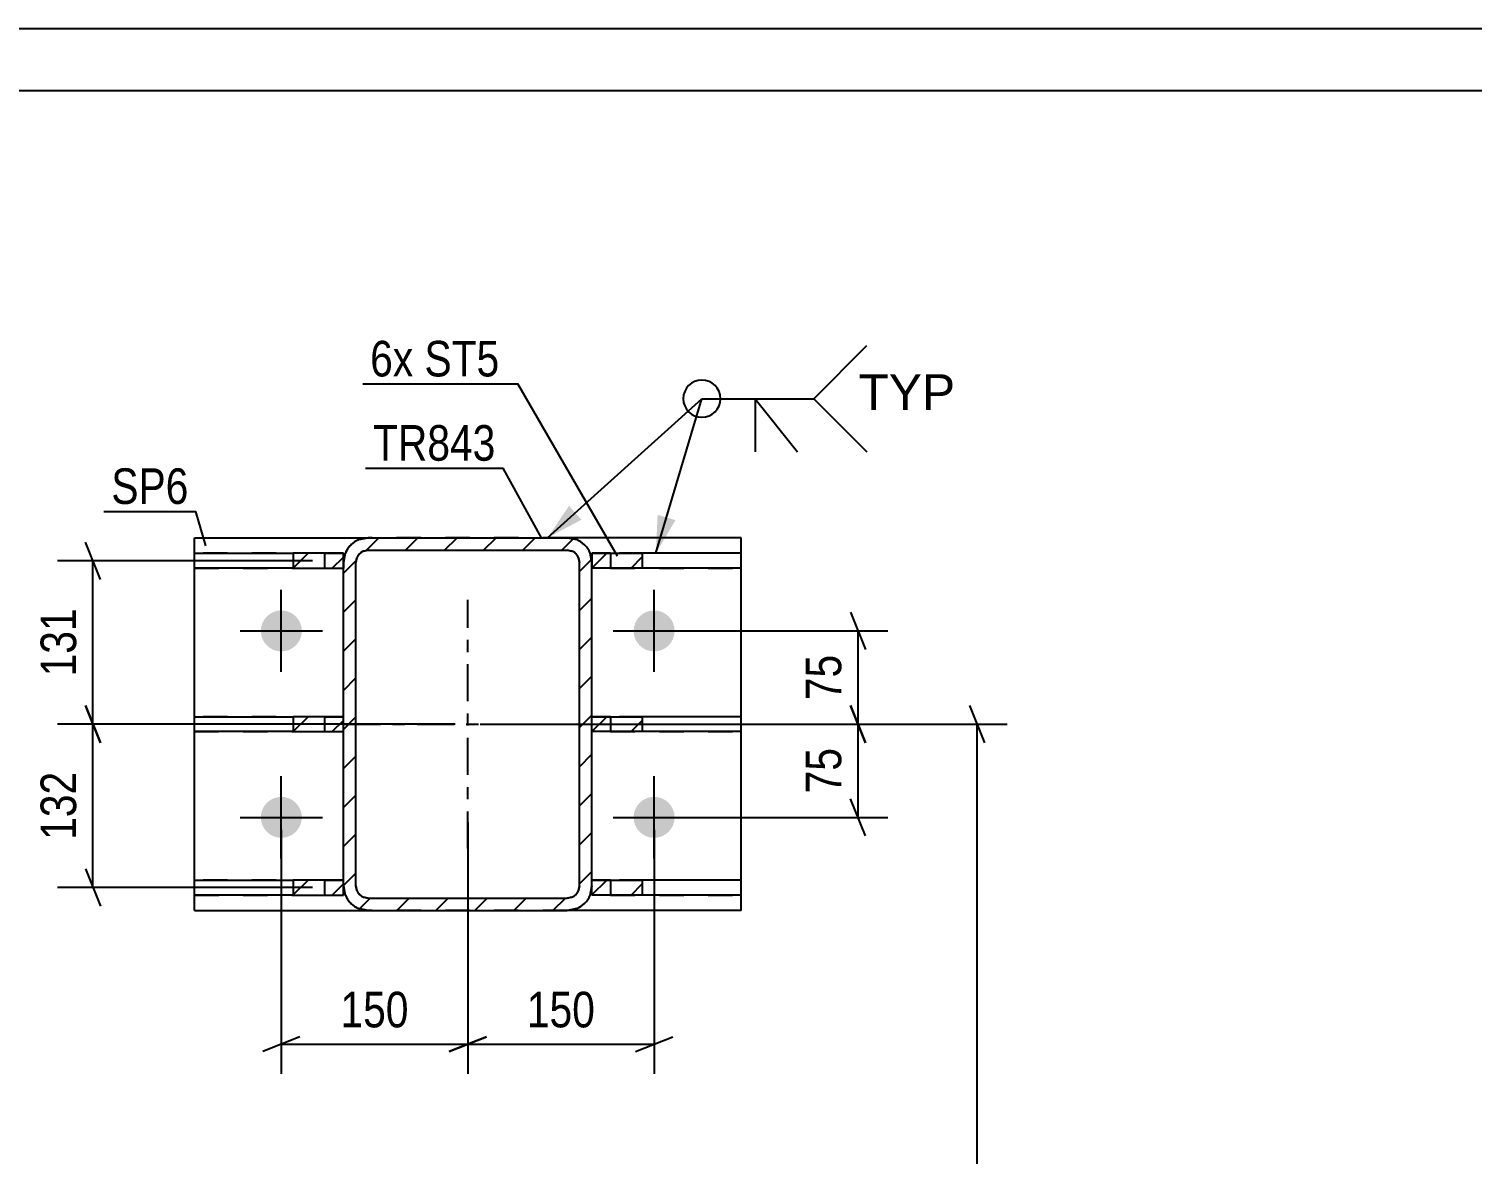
# Model space of a CAD drawing. Header units: millimetres. Extents: x 0 to 1189, y 0 to 841.
# Drawn here: x 419.3 to 535.5, y 750.4 to 841 of the extents above; entities that cross this region are included whole.
import ezdxf

# ---------------------------------------------------------------- set-up
doc = ezdxf.new("R2010")
doc.units = ezdxf.units.MM
doc.linetypes.add('DXK_LINE_DOT2', pattern=[3.9198, 1.9599, -1.9599])
doc.linetypes.add('DXK_LINE_DOT3', pattern=[5.9187, 2.979, -0.9799, 0.9799, -0.9799])
doc.styles.add('Arial', font='ARIAL.TTF', dxfattribs={"height": 0.2})
doc.styles.add('Arial Narrow', font='ARIALN.TTF', dxfattribs={"height": 0.2})

# ---------------------------------------------------------------- blocks, each defined once
blk = doc.blocks.new('Unknown-761549426-1125')
at = {"color": 5, "linetype": 'Continuous'}
for p, q in [((1189, 841), (0, 841)), ((1184, 836), (5, 836))]:
    blk.add_line(p, q, dxfattribs=at)
blk = doc.blocks.new('Part-761549426-27825 - 27778')
at = {"linetype": 'Continuous'}
h = blk.add_hatch(dxfattribs=at)
h.set_pattern_fill('', scale=0.7, style=0, pattern_type=0)
h.set_pattern_definition([(45, (464.6498, 784.453), (-1.5715, 1.5715), [])])
h.paths.add_polyline_path([(464.65, 785.65), (464.65, 784.45), (468.69, 784.45), (468.69, 785.65)])
at = {"color": 2, "linetype": 'Continuous'}
for p, q in [((464.65, 785.65), (464.65, 785.65)), ((464.65, 784.45), (464.65, 785.65)), ((464.65, 785.65), (468.69, 785.65)), ((476.65, 785.65), (468.69, 785.65)), ((468.69, 785.65), (468.69, 784.45)), ((476.65, 784.45), (476.65, 785.65)), ((464.65, 784.45), (464.65, 784.45)), ((468.69, 784.45), (464.65, 784.45)), ((476.65, 784.45), (468.69, 784.45))]:
    blk.add_line(p, q, dxfattribs=at)
at = {"color": 7, "linetype": 'DXK_LINE_DOT2'}
for p, q in [((466.15, 785.65), (464.65, 785.65)), ((464.65, 784.45), (464.65, 785.65)), ((466.15, 785.65), (466.15, 784.45)), ((476.65, 785.65), (466.15, 785.65)), ((466.15, 784.45), (464.65, 784.45)), ((466.15, 784.45), (476.65, 784.45))]:
    blk.add_line(p, q, dxfattribs=at)
blk = doc.blocks.new('Part-761549426-27822 - 27778')
at = {"linetype": 'Continuous'}
h = blk.add_hatch(dxfattribs=at)
h.set_pattern_fill('', scale=0.7, style=0, pattern_type=0)
h.set_pattern_definition([(45, (440.6112, 784.453), (-1.5715, 1.5715), [])])
h.paths.add_polyline_path([(440.61, 785.65), (440.61, 784.45), (444.65, 784.45), (444.65, 785.65)])
at = {"color": 2, "linetype": 'Continuous'}
for p, q in [((432.65, 785.65), (440.61, 785.65)), ((432.65, 784.45), (432.65, 785.65)), ((444.65, 785.65), (440.61, 785.65)), ((440.61, 785.65), (440.61, 784.45)), ((444.65, 785.65), (444.65, 785.65)), ((444.65, 784.45), (444.65, 785.65)), ((440.61, 784.45), (432.65, 784.45)), ((440.61, 784.45), (444.65, 784.45)), ((444.65, 784.45), (444.65, 784.45))]:
    blk.add_line(p, q, dxfattribs=at)
at = {"color": 7, "linetype": 'DXK_LINE_DOT2'}
for p, q in [((443.15, 785.65), (432.65, 785.65)), ((443.15, 784.45), (443.15, 785.65)), ((443.15, 785.65), (444.65, 785.65)), ((444.65, 784.45), (444.65, 785.65)), ((432.65, 784.45), (443.15, 784.45)), ((443.15, 784.45), (444.65, 784.45))]:
    blk.add_line(p, q, dxfattribs=at)
blk = doc.blocks.new('Part-761549426-27824 - 27778')
at = {"linetype": 'Continuous'}
h = blk.add_hatch(dxfattribs=at)
h.set_pattern_fill('', scale=0.7, style=0, pattern_type=0)
h.set_pattern_definition([(45, (440.6115, 771.303), (-1.5715, 1.5715), [])])
h.paths.add_polyline_path([(440.61, 772.5), (440.61, 771.3), (444.65, 771.3), (444.65, 772.5)])
at = {"color": 2, "linetype": 'Continuous'}
for p, q in [((432.65, 772.5), (440.61, 772.5)), ((432.65, 771.3), (432.65, 772.5)), ((444.65, 772.5), (440.61, 772.5)), ((440.61, 772.5), (440.61, 771.3)), ((444.65, 772.5), (444.65, 772.5)), ((444.65, 771.3), (444.65, 772.5)), ((440.61, 771.3), (432.65, 771.3)), ((440.61, 771.3), (444.65, 771.3)), ((444.65, 771.3), (444.65, 771.3))]:
    blk.add_line(p, q, dxfattribs=at)
at = {"color": 7, "linetype": 'DXK_LINE_DOT2'}
for p, q in [((443.15, 772.5), (432.65, 772.5)), ((443.15, 771.3), (443.15, 772.5)), ((443.15, 772.5), (444.65, 772.5)), ((444.65, 771.3), (444.65, 772.5)), ((432.65, 771.3), (443.15, 771.3)), ((443.15, 771.3), (444.65, 771.3))]:
    blk.add_line(p, q, dxfattribs=at)
blk = doc.blocks.new('Part-761549426-27792 - 27778')
at = {"color": 2, "linetype": 'Continuous'}
for p, q in [((432.65, 770.05), (432.65, 800.05)), ((432.65, 800.05), (446.65, 800.05)), ((476.65, 800.05), (462.65, 800.05)), ((476.65, 770.05), (476.65, 800.05)), ((432.65, 770.05), (446.65, 770.05)), ((476.65, 770.05), (462.65, 770.05))]:
    blk.add_line(p, q, dxfattribs=at)
at = {"color": 7, "linetype": 'DXK_LINE_DOT2'}
for p, q in [((462.65, 800.05), (446.65, 800.05)), ((462.65, 770.05), (446.65, 770.05))]:
    blk.add_line(p, q, dxfattribs=at)
blk = doc.blocks.new('Part-761549426-27813 - 27778')
at = {"linetype": 'Continuous'}
h = blk.add_hatch(dxfattribs=at)
h.set_pattern_fill('', scale=0.7, style=0, pattern_type=0)
h.set_pattern_definition([(45, (444.6498, 772.0531), (-1.57154, 1.57154), [])])
h.paths.add_polyline_path([(444.65, 798.05), (444.65, 772.05), (444.8, 771.29), (445.24, 770.64), (445.88, 770.21), (446.65, 770.05), (462.65, 770.05), (463.42, 770.21), (464.06, 770.64), (464.5, 771.29), (464.65, 772.05), (464.65, 798.05), (464.5, 798.82), (464.06, 799.47), (463.42, 799.9), (462.65, 800.05), (446.65, 800.05), (445.88, 799.9), (445.24, 799.47), (444.8, 798.82)])
h.paths.add_polyline_path([(445.94, 798.76), (446.27, 798.98), (446.65, 799.05), (462.65, 799.05), (463.03, 798.98), (463.36, 798.76), (463.57, 798.44), (463.65, 798.05), (463.65, 772.05), (463.57, 771.67), (463.36, 771.35), (463.03, 771.13), (462.65, 771.05), (446.65, 771.05), (446.27, 771.13), (445.94, 771.35), (445.73, 771.67), (445.65, 772.05), (445.65, 798.05), (445.73, 798.44)])
at = {"color": 7, "linetype": 'DXK_LINE_DOT2'}
for p, q in [((445.88, 799.9), (446.65, 800.05)), ((446.65, 800.05), (462.65, 800.05)), ((462.65, 800.05), (463.42, 799.9)), ((444.65, 798.05), (444.8, 798.82)), ((444.65, 772.05), (444.65, 798.05)), ((445.73, 798.44), (445.65, 798.05)), ((445.65, 772.05), (445.65, 798.05)), ((446.65, 799.05), (446.27, 798.98)), ((446.65, 799.05), (462.65, 799.05)), ((463.03, 798.98), (462.65, 799.05)), ((463.65, 798.05), (463.57, 798.44)), ((463.65, 772.05), (463.65, 798.05)), ((464.5, 798.82), (464.65, 798.05)), ((464.65, 772.05), (464.65, 798.05)), ((444.8, 771.29), (444.65, 772.05)), ((445.65, 772.05), (445.73, 771.67)), ((463.57, 771.67), (463.65, 772.05)), ((464.65, 772.05), (464.5, 771.29)), ((446.65, 770.05), (445.88, 770.21)), ((446.27, 771.13), (446.65, 771.05)), ((446.65, 771.05), (462.65, 771.05)), ((446.65, 770.05), (462.65, 770.05)), ((462.65, 771.05), (463.03, 771.13)), ((463.42, 770.21), (462.65, 770.05))]:
    blk.add_line(p, q, dxfattribs=at)
at = {"color": 2, "linetype": 'Continuous'}
for p, q in [((446.65, 800.05), (445.88, 799.9)), ((446.65, 800.05), (446.65, 800.05)), ((446.65, 800.05), (462.65, 800.05)), ((462.65, 800.05), (462.65, 800.05)), ((463.42, 799.9), (462.65, 800.05)), ((444.8, 798.82), (444.65, 798.05)), ((444.65, 798.05), (444.65, 798.05)), ((444.65, 772.05), (444.65, 798.05)), ((445.65, 798.05), (445.73, 798.44)), ((445.65, 798.05), (445.65, 798.05)), ((445.65, 772.05), (445.65, 798.05)), ((446.27, 798.98), (446.65, 799.05)), ((446.65, 799.05), (446.65, 799.05)), ((446.65, 799.05), (462.65, 799.05)), ((462.65, 799.05), (462.65, 799.05)), ((462.65, 799.05), (463.03, 798.98)), ((463.57, 798.44), (463.65, 798.05)), ((463.65, 798.05), (463.65, 798.05)), ((463.65, 772.05), (463.65, 798.05)), ((464.65, 798.05), (464.5, 798.82)), ((464.65, 798.05), (464.65, 798.05)), ((464.65, 772.05), (464.65, 798.05)), ((444.65, 772.05), (444.65, 772.05)), ((444.65, 772.05), (444.8, 771.29)), ((445.65, 772.05), (445.65, 772.05)), ((445.73, 771.67), (445.65, 772.05)), ((463.65, 772.05), (463.57, 771.67)), ((463.65, 772.05), (463.65, 772.05)), ((464.5, 771.29), (464.65, 772.05)), ((464.65, 772.05), (464.65, 772.05)), ((445.88, 770.21), (446.65, 770.05)), ((446.65, 771.05), (446.27, 771.13)), ((446.65, 771.05), (446.65, 771.05)), ((446.65, 771.05), (462.65, 771.05)), ((446.65, 770.05), (446.65, 770.05)), ((446.65, 770.05), (462.65, 770.05)), ((463.03, 771.13), (462.65, 771.05)), ((462.65, 771.05), (462.65, 771.05)), ((462.65, 770.05), (463.42, 770.21)), ((462.65, 770.05), (462.65, 770.05))]:
    blk.add_line(p, q, dxfattribs=at)
at = {"color": 7, "linetype": 'DXK_LINE_DOT3'}
for p, q in [((454.65, 775.05), (454.65, 795.05)), ((444.65, 785.05), (464.65, 785.05))]:
    blk.add_line(p, q, dxfattribs=at)
at = {"color": 7, "linetype": 'DXK_LINE_DOT2'}
for centre, radius, start, end in [((446.65, 798.05), 2, 112.5, 157.5), ((462.65, 798.05), 2, 22.5, 67.5), ((446.65, 798.05), 1, 112.5, 157.5), ((462.65, 798.05), 1, 22.5, 67.5), ((446.65, 772.05), 2, 202.5, 247.5), ((446.65, 772.05), 1, 202.5, 247.5), ((462.65, 772.05), 1, 292.5, 337.5), ((462.65, 772.05), 2, 292.5, 337.5)]:
    blk.add_arc(centre, radius, start, end, dxfattribs=at)
at = {"color": 2, "linetype": 'Continuous'}
for centre, radius, start, end in [((446.65, 798.05), 2, 112.5, 157.5), ((462.65, 798.05), 2, 22.5, 67.5), ((446.65, 798.05), 1, 112.5, 157.5), ((462.65, 798.05), 1, 22.5, 67.5), ((446.65, 772.05), 2, 202.5, 247.5), ((446.65, 772.05), 1, 202.5, 247.5), ((462.65, 772.05), 1, 292.5, 337.5), ((462.65, 772.05), 2, 292.5, 337.5)]:
    blk.add_arc(centre, radius, start, end, dxfattribs=at)
blk = doc.blocks.new('Part-761549426-27823 - 27778')
at = {"linetype": 'Continuous'}
h = blk.add_hatch(dxfattribs=at)
h.set_pattern_fill('', scale=0.7, style=0, pattern_type=0)
h.set_pattern_definition([(45, (440.611, 797.603), (-1.5715, 1.5715), [])])
h.paths.add_polyline_path([(440.61, 798.8), (440.61, 797.6), (444.65, 797.6), (444.65, 798.8)])
at = {"color": 2, "linetype": 'Continuous'}
for p, q in [((432.65, 798.8), (440.61, 798.8)), ((432.65, 797.6), (432.65, 798.8)), ((444.65, 798.8), (440.61, 798.8)), ((440.61, 798.8), (440.61, 797.6)), ((444.65, 798.8), (444.65, 798.8)), ((444.65, 797.6), (444.65, 798.8)), ((440.61, 797.6), (432.65, 797.6)), ((440.61, 797.6), (444.65, 797.6)), ((444.65, 797.6), (444.65, 797.6))]:
    blk.add_line(p, q, dxfattribs=at)
at = {"color": 7, "linetype": 'DXK_LINE_DOT2'}
for p, q in [((443.15, 798.8), (432.65, 798.8)), ((443.15, 797.6), (443.15, 798.8)), ((443.15, 798.8), (444.65, 798.8)), ((444.65, 798.8), (444.65, 797.6)), ((444.65, 798.8), (444.65, 798.8)), ((432.65, 797.6), (443.15, 797.6)), ((443.15, 797.6), (444.65, 797.6))]:
    blk.add_line(p, q, dxfattribs=at)
blk = doc.blocks.new('Part-761549426-27826 - 27778')
at = {"linetype": 'Continuous'}
h = blk.add_hatch(dxfattribs=at)
h.set_pattern_fill('', scale=0.7, style=0, pattern_type=0)
h.set_pattern_definition([(45, (464.6498, 797.603), (-1.5715, 1.5715), [])])
h.paths.add_polyline_path([(464.65, 798.8), (464.65, 797.6), (468.69, 797.6), (468.69, 798.8)])
at = {"color": 2, "linetype": 'Continuous'}
for p, q in [((464.65, 798.8), (464.65, 798.8)), ((464.65, 797.6), (464.65, 798.8)), ((464.65, 798.8), (468.69, 798.8)), ((476.65, 798.8), (468.69, 798.8)), ((468.69, 798.8), (468.69, 797.6)), ((476.65, 797.6), (476.65, 798.8)), ((464.65, 797.6), (464.65, 797.6)), ((468.69, 797.6), (464.65, 797.6)), ((476.65, 797.6), (468.69, 797.6))]:
    blk.add_line(p, q, dxfattribs=at)
at = {"color": 7, "linetype": 'DXK_LINE_DOT2'}
for p, q in [((466.15, 798.8), (464.65, 798.8)), ((464.65, 798.8), (464.65, 797.6)), ((466.15, 798.8), (466.15, 797.6)), ((476.65, 798.8), (466.15, 798.8)), ((466.15, 797.6), (464.65, 797.6)), ((466.15, 797.6), (476.65, 797.6))]:
    blk.add_line(p, q, dxfattribs=at)
blk = doc.blocks.new('Part-761549426-27827 - 27778')
at = {"linetype": 'Continuous'}
h = blk.add_hatch(dxfattribs=at)
h.set_pattern_fill('', scale=0.7, style=0, pattern_type=0)
h.set_pattern_definition([(45, (464.6498, 771.303), (-1.5715, 1.5715), [])])
h.paths.add_polyline_path([(464.65, 772.5), (464.65, 771.3), (468.69, 771.3), (468.69, 772.5)])
at = {"color": 2, "linetype": 'Continuous'}
for p, q in [((464.65, 772.5), (464.65, 772.5)), ((464.65, 771.3), (464.65, 772.5)), ((464.65, 772.5), (468.69, 772.5)), ((476.65, 772.5), (468.69, 772.5)), ((468.69, 772.5), (468.69, 771.3)), ((476.65, 771.3), (476.65, 772.5)), ((464.65, 771.3), (464.65, 771.3)), ((468.69, 771.3), (464.65, 771.3)), ((476.65, 771.3), (468.69, 771.3))]:
    blk.add_line(p, q, dxfattribs=at)
at = {"color": 7, "linetype": 'DXK_LINE_DOT2'}
for p, q in [((466.15, 772.5), (464.65, 772.5)), ((464.65, 771.3), (464.65, 772.5)), ((466.15, 772.5), (466.15, 771.3)), ((476.65, 772.5), (466.15, 772.5)), ((466.15, 771.3), (464.65, 771.3)), ((466.15, 771.3), (476.65, 771.3))]:
    blk.add_line(p, q, dxfattribs=at)
blk = doc.blocks.new('Bolt-761549426-27857 - 27778')
at = {"linetype": 'Continuous'}
for points in [[(438, 792.55, -1), (441.3, 792.55, -1)], [(468, 792.55, -1), (471.3, 792.55, -1)], [(438, 777.55, -1), (441.3, 777.55, -1)], [(468, 777.55, -1), (471.3, 777.55, -1)]]:
    blk.add_hatch(color=1, dxfattribs=at).paths.add_polyline_path(points)
at = {"color": 1, "linetype": 'Continuous'}
for p, q in [((439.65, 789.25), (439.65, 795.85)), ((469.65, 789.25), (469.65, 795.85)), ((436.35, 792.55), (442.95, 792.55)), ((466.35, 792.55), (472.95, 792.55)), ((439.65, 774.25), (439.65, 780.85)), ((469.65, 774.25), (469.65, 780.85)), ((436.35, 777.55), (442.95, 777.55)), ((466.35, 777.55), (472.95, 777.55))]:
    blk.add_line(p, q, dxfattribs=at)
blk = doc.blocks.new('StraightDimension-761549426-28292 - 27778')
at = {"color": 7, "linetype": 'Continuous'}
for p, q in [((485.46, 794.05), (486.66, 791.05)), ((470.65, 792.55), (488.46, 792.55)), ((486.06, 785.05), (486.06, 792.55)), ((486.66, 783.55), (485.46, 786.55)), ((465.65, 785.05), (488.46, 785.05))]:
    blk.add_line(p, q, dxfattribs=at)
at = {"color": 0}
blk.add_wipeout([(485.31, 791.23), (481.11, 791.23), (481.11, 786.38), (485.31, 786.38)], dxfattribs=at)
at = {"color": 3, "style": 'Arial Narrow'}
blk.add_text('75', height=2.863, rotation=90.0002, dxfattribs=at).set_placement((484.71, 786.98))
blk = doc.blocks.new('StraightDimension-761549426-28417 - 27778')
at = {"color": 7, "linetype": 'Continuous'}
for p, q in [((425.09, 783.55), (423.89, 786.55)), ((453.65, 785.05), (421.64, 785.05)), ((424.49, 771.9), (424.49, 785.05)), ((423.89, 773.4), (425.09, 770.4)), ((442.15, 771.9), (421.64, 771.9))]:
    blk.add_line(p, q, dxfattribs=at)
at = {"color": 0}
blk.add_wipeout([(423.74, 781.82), (419.54, 781.82), (419.54, 775.14), (423.74, 775.14)], dxfattribs=at)
at = {"color": 3, "style": 'Arial Narrow'}
blk.add_text('132', height=2.863, rotation=90.0002, dxfattribs=at).set_placement((423.14, 775.74))
blk = doc.blocks.new('StraightDimension-761549426-28293 - 27778')
at = {"color": 7, "linetype": 'Continuous'}
for p, q in [((485.46, 786.55), (486.66, 783.55)), ((465.65, 785.05), (488.46, 785.05)), ((486.06, 777.55), (486.06, 785.05)), ((486.66, 776.05), (485.46, 779.05)), ((470.65, 777.55), (488.46, 777.55))]:
    blk.add_line(p, q, dxfattribs=at)
at = {"color": 0}
blk.add_wipeout([(485.31, 783.73), (481.11, 783.73), (481.11, 778.88), (485.31, 778.88)], dxfattribs=at)
at = {"color": 3, "style": 'Arial Narrow'}
blk.add_text('75', height=2.863, rotation=90.0002, dxfattribs=at).set_placement((484.71, 779.48))
blk = doc.blocks.new('StraightDimension-761549426-28309 - 27778')
at = {"color": 7, "linetype": 'Continuous'}
for p, q in [((496.25, 783.55), (495.05, 786.55)), ((455.65, 785.05), (498.05, 785.05)), ((495.65, 702.95), (495.65, 785.05)), ((495.05, 704.45), (496.25, 701.45)), ((455.65, 702.95), (498.05, 702.95))]:
    blk.add_line(p, q, dxfattribs=at)
at = {"color": 0}
blk.add_wipeout([(494.9, 748.26), (490.7, 748.26), (490.7, 739.74), (494.9, 739.74)], dxfattribs=at)
at = {"color": 3, "style": 'Arial Narrow'}
blk.add_text('3190', height=2.863, rotation=90.0002, dxfattribs=at).set_placement((494.3, 740.34))
blk = doc.blocks.new('StraightDimension-761549426-28416 - 27778')
at = {"color": 7, "linetype": 'Continuous'}
for p, q in [((425.09, 796.7), (423.89, 799.7)), ((442.15, 798.2), (421.64, 798.2)), ((424.49, 785.05), (424.49, 798.2)), ((423.89, 786.55), (425.09, 783.55)), ((453.65, 785.05), (421.64, 785.05))]:
    blk.add_line(p, q, dxfattribs=at)
at = {"color": 0}
blk.add_wipeout([(423.74, 794.97), (419.54, 794.97), (419.54, 788.29), (423.74, 788.29)], dxfattribs=at)
at = {"color": 3, "style": 'Arial Narrow'}
blk.add_text('131', height=2.863, rotation=90.0002, dxfattribs=at).set_placement((423.14, 788.89))
blk = doc.blocks.new('StraightDimension-761549426-27924 - 27778')
at = {"color": 7, "linetype": 'Continuous'}
for p, q in [((454.65, 777.17), (454.65, 756.9)), ((439.65, 776.55), (439.65, 756.9)), ((441.15, 759.9), (438.15, 758.7)), ((453.15, 758.7), (456.15, 759.9)), ((439.65, 759.3), (454.65, 759.3))]:
    blk.add_line(p, q, dxfattribs=at)
at = {"color": 0}
blk.add_wipeout([(450.49, 760.05), (450.49, 764.25), (443.81, 764.25), (443.81, 760.05)], dxfattribs=at)
at = {"color": 3, "style": 'Arial Narrow'}
blk.add_text('150', height=2.863, dxfattribs=at).set_placement((444.41, 760.65))
blk = doc.blocks.new('StraightDimension-761549426-27923 - 27778')
at = {"color": 7, "linetype": 'Continuous'}
for p, q in [((454.65, 777.17), (454.65, 756.9)), ((469.65, 776.55), (469.65, 756.9)), ((456.15, 759.9), (453.15, 758.7)), ((468.15, 758.7), (471.15, 759.9)), ((454.65, 759.3), (469.65, 759.3))]:
    blk.add_line(p, q, dxfattribs=at)
at = {"color": 0}
blk.add_wipeout([(465.49, 760.05), (465.49, 764.25), (458.81, 764.25), (458.81, 760.05)], dxfattribs=at)
at = {"color": 3, "style": 'Arial Narrow'}
blk.add_text('150', height=2.863, dxfattribs=at).set_placement((459.41, 760.65))
blk = doc.blocks.new('Mark-761549426-28250 - 27778')
at = {"color": 30, "linetype": 'Continuous'}
for p in [(425.37, 802.17), (433.58, 799.4)]:
    blk.add_line(p, (432.78, 802.17), dxfattribs=at)
at = {"color": 0}
blk.add_wipeout([(432.18, 802.77), (432.18, 805.77), (425.97, 805.77), (425.97, 802.77)], dxfattribs=at)
blk.add_wipeout([(432.18, 802.77), (432.18, 805.77), (425.97, 805.77), (425.97, 802.77)], dxfattribs=at)
at = {"color": 3, "style": 'Arial Narrow'}
blk.add_text('SP6', height=2.863, dxfattribs=at).set_placement((425.97, 802.77))
blk = doc.blocks.new('MarkSet-761549426-38609 - 27778')
at = {"color": 30, "linetype": 'Continuous'}
for p in [(446.2, 812.43), (466.69, 798.57)]:
    blk.add_line(p, (458.69, 812.43), dxfattribs=at)
at = {"color": 0}
for points in [[(450.27, 813.03), (450.27, 816.03), (446.8, 816.03), (446.8, 813.03)], [(457.19, 813.03), (457.19, 816.03), (451.17, 816.03), (451.17, 813.03)]]:
    blk.add_wipeout(points, dxfattribs=at)
for points in [[(450.27, 813.03), (450.27, 816.03), (446.8, 816.03), (446.8, 813.03)], [(457.19, 813.03), (457.19, 816.03), (451.17, 816.03), (451.17, 813.03)]]:
    blk.add_wipeout(points, dxfattribs=at)
at = {"color": 3, "style": 'Arial Narrow'}
for s, p in [('6x', (446.8, 813.03)), ('ST5', (451.17, 813.03))]:
    blk.add_text(s, height=2.863, dxfattribs=at).set_placement(p)
blk = doc.blocks.new('Mark-761549426-28253 - 27778')
at = {"color": 30, "linetype": 'Continuous'}
for p in [(446.43, 805.65), (460.62, 800)]:
    blk.add_line(p, (457.49, 805.65), dxfattribs=at)
at = {"color": 0}
blk.add_wipeout([(456.89, 806.25), (456.89, 809.25), (447.03, 809.25), (447.03, 806.25)], dxfattribs=at)
blk.add_wipeout([(456.89, 806.25), (456.89, 809.25), (447.03, 809.25), (447.03, 806.25)], dxfattribs=at)
at = {"color": 3, "style": 'Arial Narrow'}
blk.add_text('TR843', height=2.863, dxfattribs=at).set_placement((447.03, 806.25))
blk = doc.blocks.new('WeldMark-761549426-28550 - 27778')
at = {"linetype": 'Continuous'}
for points in [[(463.8, 801.5), (461.07, 800.05), (462.8, 802.62)], [(471.37, 801.47), (469.79, 798.8), (469.93, 801.89)]]:
    blk.add_hatch(color=30, dxfattribs=at).paths.add_polyline_path(points)
at = {"color": 30, "linetype": 'Continuous'}
for p, q in [((461.07, 800.05), (473.49, 811.24)), ((469.79, 798.8), (473.49, 811.24)), ((473.49, 811.24), (482.49, 811.24))]:
    blk.add_line(p, q, dxfattribs=at)
at = {"color": 3, "linetype": 'Continuous'}
for q in [(481.2, 806.95), (477.77, 806.95)]:
    blk.add_line((477.77, 811.24), q, dxfattribs=at)
for start, end in [(90, 270), (270, 90)]:
    blk.add_arc((473.49, 811.24), 1.5, start, end, dxfattribs=at)
at = {"color": 0, "linetype": 'Continuous'}
blk.add_wipeout([(493.86, 810.34), (493.86, 813.34), (486.09, 813.34), (486.09, 810.34)], dxfattribs=at)
blk.add_wipeout([(493.86, 810.34), (493.86, 813.34), (486.09, 813.34), (486.09, 810.34)], dxfattribs=at)
at = {"color": 3, "linetype": 'Continuous'}
for q in [(486.77, 815.52), (486.77, 806.95)]:
    blk.add_line((482.49, 811.24), q, dxfattribs=at)
at = {"color": 3, "linetype": 'Continuous', "style": 'Arial'}
blk.add_text('TYP', height=2.865, dxfattribs=at).set_placement((486.09, 810.34))

msp = doc.modelspace()

# ---------------------------------------------------------------- block references
for name in ['Unknown-761549426-1125', 'Part-761549426-27792 - 27778', 'Part-761549426-27813 - 27778', 'Part-761549426-27823 - 27778', 'Part-761549426-27826 - 27778', 'Bolt-761549426-27857 - 27778', 'Part-761549426-27822 - 27778', 'Part-761549426-27825 - 27778', 'Part-761549426-27824 - 27778', 'Part-761549426-27827 - 27778']:
    msp.add_blockref(name, (0, 0))

# ---------------------------------------------------------------- next in the draw order: block references
for name in ['StraightDimension-761549426-28292 - 27778', 'StraightDimension-761549426-28417 - 27778']:
    msp.add_blockref(name, (0, 0))

# ---------------------------------------------------------------- next in the draw order: block references
for name in ['StraightDimension-761549426-28416 - 27778', 'StraightDimension-761549426-28293 - 27778']:
    msp.add_blockref(name, (0, 0))

# ---------------------------------------------------------------- next in the draw order: block references
for name in ['MarkSet-761549426-38609 - 27778', 'Mark-761549426-28250 - 27778', 'StraightDimension-761549426-28309 - 27778']:
    msp.add_blockref(name, (0, 0))

# ---------------------------------------------------------------- next in the draw order: block references
for name in ['Mark-761549426-28253 - 27778', 'StraightDimension-761549426-27924 - 27778']:
    msp.add_blockref(name, (0, 0))

# ---------------------------------------------------------------- next in the draw order: block references
for name in ['WeldMark-761549426-28550 - 27778', 'StraightDimension-761549426-27923 - 27778']:
    msp.add_blockref(name, (0, 0))

doc.saveas('drawing.dxf')
